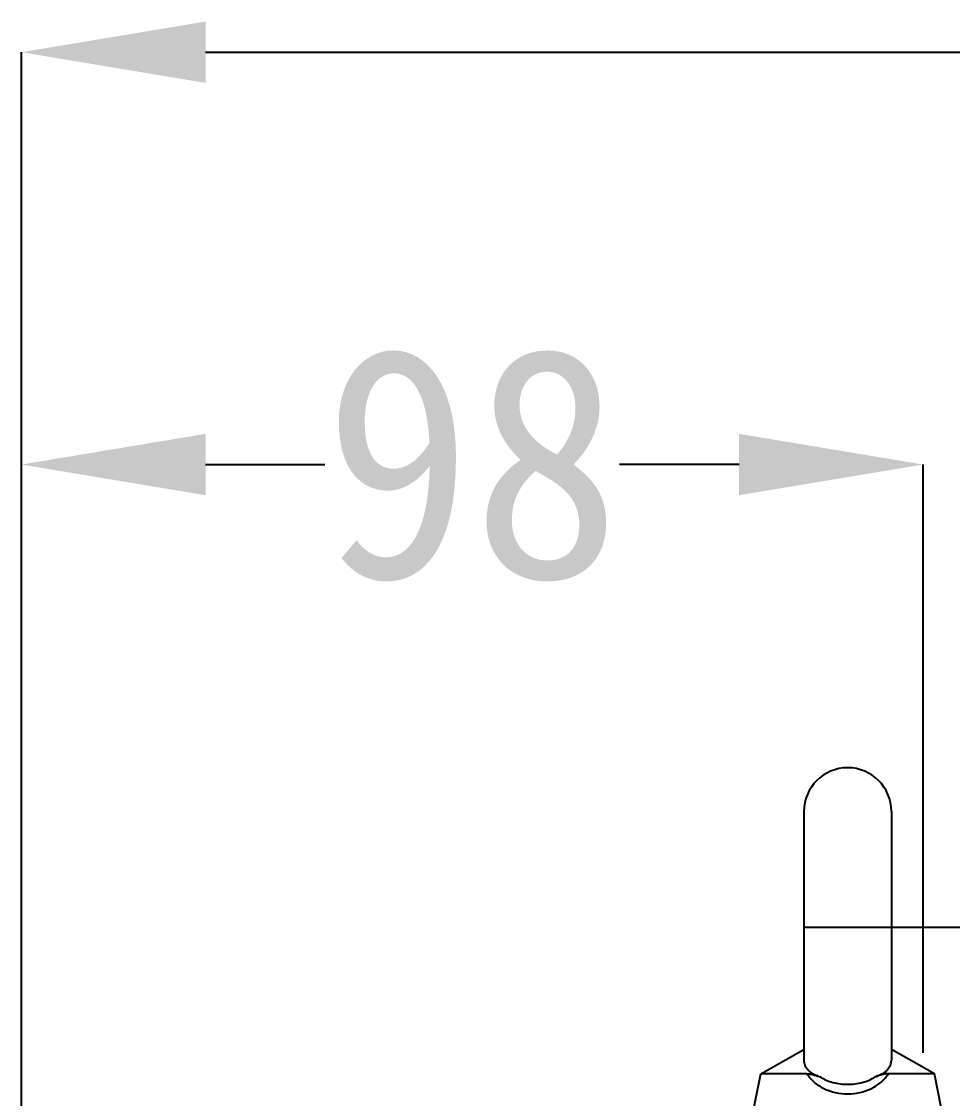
# Model space of a CAD drawing. Header units: millimetres. Extents: x -6 to 705, y -10 to 538.
# Drawn here: x 585.19 to 605.43, y 453.19 to 476.59 of the extents above; entities that cross this region are included whole.
import ezdxf

# ---------------------------------------------------------------- set-up
doc = ezdxf.new("R2010")
doc.units = ezdxf.units.MM
doc.layers.add('3_ALL_AXES', color=7, linetype='Continuous')
doc.layers.add('7_ALL_FEATURES', color=7, linetype='Continuous')
doc.layers.add('\\M+5B1EA\\M+5D7A2\\M+5B2E3', color=7, linetype='Continuous', lineweight=25)
doc.styles.get("Standard").update_dxf_attribs({"font": 'GulimChe.ttf'})

msp = doc.modelspace()

# ---------------------------------------------------------------- linework, layer by layer
at = {"layer": '3_ALL_AXES', "color": 0, "linetype": 'Continuous', "lineweight": -3}
for p, q in [((601.259, 453.724), (602.199, 454.247)), ((605.039, 453.724), (604.099, 454.247)), ((601.057, 452.719), (601.259, 453.724)), ((605.259, 452.624), (605.039, 453.724))]:
    msp.add_line(p, q, dxfattribs=at)
at = {"layer": '7_ALL_FEATURES', "color": 0, "linetype": 'Continuous', "lineweight": -3}
for p, q in [((602.199, 459.417), (602.199, 454.008)), ((604.099, 459.424), (604.099, 454.008)), ((602.261, 453.724), (601.259, 453.724)), ((605.039, 453.724), (604.036, 453.724))]:
    msp.add_line(p, q, dxfattribs=at)
msp.add_arc((603.149, 459.424), 0.95, 0, 180, dxfattribs=at)
for points, knots in [([(602.199, 454.009), (602.198, 453.993), (602.201, 453.959), (602.216, 453.909), (602.241, 453.86), (602.278, 453.813), (602.327, 453.768), (602.389, 453.726), (602.464, 453.688), (602.519, 453.666), (602.548, 453.656)], [0, 0, 0, 0, 0.094456, 0.190862, 0.292556, 0.403263, 0.526553, 0.66561, 0.82299, 1, 1, 1, 1]), ([(603.749, 453.656), (603.778, 453.666), (603.834, 453.688), (603.908, 453.726), (603.97, 453.768), (604.019, 453.813), (604.056, 453.86), (604.081, 453.909), (604.096, 453.959), (604.099, 453.993), (604.099, 454.01)], [0, 0, 0, 0, 0.177011, 0.33439, 0.473446, 0.596735, 0.707442, 0.809136, 0.905542, 1, 1, 1, 1]), ([(602.261, 453.724), (602.283, 453.69), (602.332, 453.624), (602.42, 453.537), (602.521, 453.461), (602.67, 453.377), (602.881, 453.306), (603.059, 453.287), (603.149, 453.287)], [0, 0, 0, 0, 0.118867, 0.238465, 0.359715, 0.48336, 0.737985, 1, 1, 1, 1]), ([(602.261, 453.724), (602.288, 453.724), (602.339, 453.719), (602.412, 453.701), (602.481, 453.679), (602.526, 453.664), (602.548, 453.656)], [0, 0, 0, 0, 0.271319, 0.51887, 0.758881, 1, 1, 1, 1]), ([(602.548, 453.656), (602.634, 453.601), (602.781, 453.54), (602.987, 453.5), (603.094, 453.493), (603.149, 453.493)], [0, 0, 0, 0, 0.48773, 0.742116, 1, 1, 1, 1]), ([(603.149, 453.287), (603.238, 453.287), (603.416, 453.306), (603.627, 453.377), (603.776, 453.461), (603.877, 453.537), (603.965, 453.624), (604.014, 453.69), (604.036, 453.724)], [0, 0, 0, 0, 0.262015, 0.51664, 0.640285, 0.761535, 0.881133, 1, 1, 1, 1]), ([(603.149, 453.493), (603.203, 453.493), (603.31, 453.5), (603.516, 453.54), (603.663, 453.601), (603.749, 453.656)], [0, 0, 0, 0, 0.257884, 0.51227, 1, 1, 1, 1]), ([(604.036, 453.724), (604.009, 453.724), (603.958, 453.719), (603.885, 453.701), (603.816, 453.679), (603.771, 453.664), (603.749, 453.656)], [0, 0, 0, 0, 0.271319, 0.51887, 0.758881, 1, 1, 1, 1])]:
    msp.add_open_spline(points, degree=3, knots=knots, dxfattribs=at)
at = {"layer": '\\M+5B1EA\\M+5D7A2\\M+5B2E3', "lineweight": -3}
for p, q in [((585.189, 427.335), (585.189, 475.926)), ((589.189, 475.926), (614.771, 475.926)), ((585.189, 427.335), (585.189, 466.964)), ((589.189, 466.964), (591.786, 466.964)), ((600.789, 466.964), (598.191, 466.964)), ((604.789, 454.18), (604.789, 466.964)), ((606.197, 456.903), (602.197, 456.903))]:
    msp.add_line(p, q, dxfattribs=at)
at = {"layer": '\\M+5B1EA\\M+5D7A2\\M+5B2E3'}
for points in [[(589.189, 476.593), (589.189, 475.259), (585.189, 475.926)], [(589.189, 467.631), (589.189, 466.298), (585.189, 466.964)], [(600.789, 467.631), (600.789, 466.298), (604.789, 466.964)]]:
    msp.add_solid(points, dxfattribs=at)

# ---------------------------------------------------------------- texts
at = {"layer": '\\M+5B1EA\\M+5D7A2\\M+5B2E3', "lineweight": -3, "insert": (594.989, 466.964), "char_height": 5, "attachment_point": 5}
msp.add_mtext('\\A1;98', dxfattribs=at)

doc.saveas('drawing.dxf')
